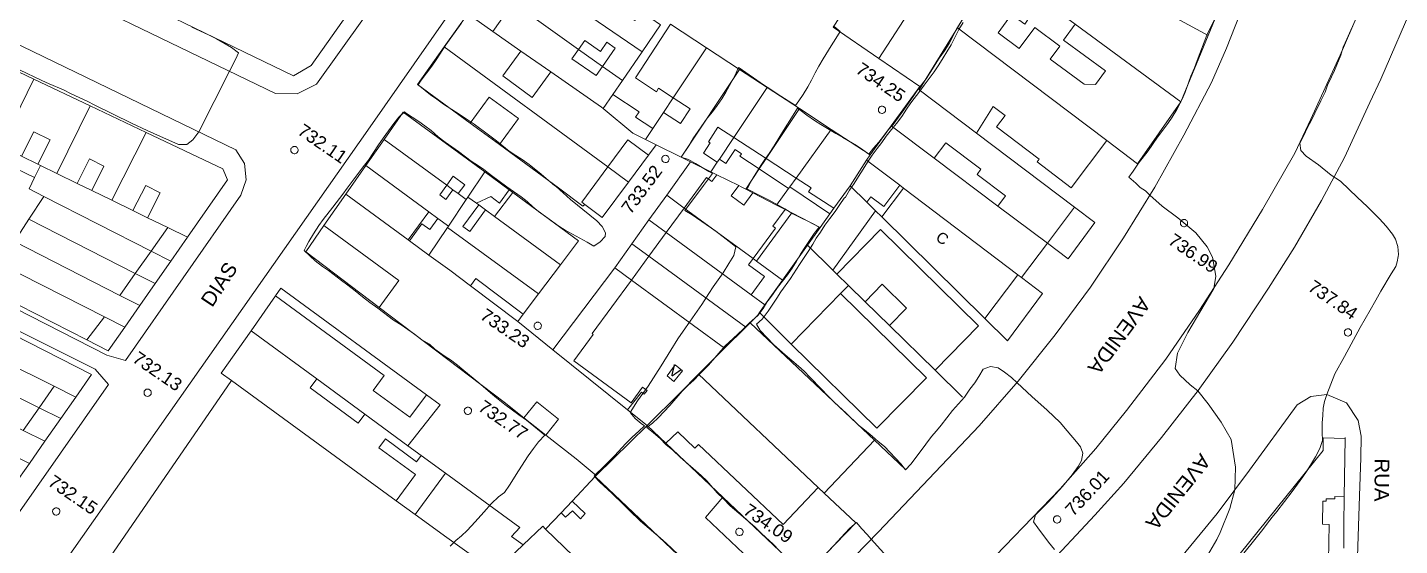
# Model space of a CAD drawing. Header units: metres. Extents: x 322294 to 7190115, y 7390841 to 10157759.
# Drawn here: x 323092.1 to 323280.3, y 7393622.8 to 7393693.9 of the extents above; entities that cross this region are included whole.
import ezdxf
from ezdxf.enums import TextEntityAlignment as Align

# ---------------------------------------------------------------- set-up
doc = ezdxf.new("R2010")
doc.units = ezdxf.units.M
doc.layers.get('0').update_dxf_attribs({"lineweight": 18})
for name, color, linetype, lineweight in [('100_SIST_VIARIO_MEIO_FIO', 1, 'Continuous', 18), ('108_SEP_FIS_CANT_CENT_ILHA', 7, 'Continuous', 18), ('144_P_DUPLA_ASF_TOP', 7, 'Continuous', 18), ('160_P_SIMP_ASF_TOP', 7, 'Continuous', 18), ('206_MURO_E_MURO_ARRIMO', 7, 'Continuous', 18), ('214_PROJ_BEIRAL_EDIF', 10, 'Continuous', 18), ('228_CONST_FUND_RUINA_E_TOP', 10, 'Continuous', 18), ('600_CURVA_MESTRA', 14, 'Continuous', 18), ('604_CURVA_INTERM', 7, 'Continuous', 18), ('606_PTO_COTADO', 7, 'Continuous', 18), ('608_PTO_COTADO_INTERVIA', 1, 'Continuous', 18)]:
    doc.layers.add(name, color=color, linetype=linetype, lineweight=lineweight)
doc.styles.add('Style-Arial', font='arial.ttf', dxfattribs={"height": 1.75})

# ---------------------------------------------------------------- blocks, each defined once
blk = doc.blocks.new('SP09')
at = {"color": 0, "linetype": 'Continuous'}
blk.add_lwpolyline([(-0.03, -0.51), (-0.14, -0.49), (-0.24, -0.46), (-0.31, -0.42), (-0.35, -0.39), (-0.42, -0.31), (-0.47, -0.24), (-0.51, -0.15), (-0.52, -0.09), (-0.52, 0.03), (-0.51, 0.11), (-0.48, 0.2), (-0.44, 0.27), (-0.4, 0.33), (-0.32, 0.39), (-0.23, 0.44), (-0.15, 0.48), (-0.1, 0.48), (-0.03, 0.48), (0.08, 0.48), (0.19, 0.44), (0.27, 0.4), (0.35, 0.32), (0.41, 0.23), (0.46, 0.11), (0.48, 0.03), (0.48, -0.03), (0.47, -0.08), (0.44, -0.21), (0.38, -0.3), (0.31, -0.38), (0.23, -0.44), (0.1, -0.49), (0.02, -0.51)], close=True, dxfattribs=at)
blk = doc.blocks.new('SP10')
at = {"color": 0, "linetype": 'Continuous'}
blk.add_lwpolyline([(-0.03, -0.51), (-0.14, -0.49), (-0.24, -0.46), (-0.31, -0.42), (-0.35, -0.39), (-0.42, -0.31), (-0.47, -0.24), (-0.51, -0.15), (-0.52, -0.09), (-0.52, 0.03), (-0.51, 0.11), (-0.48, 0.2), (-0.44, 0.27), (-0.4, 0.33), (-0.32, 0.39), (-0.23, 0.44), (-0.15, 0.48), (-0.1, 0.48), (-0.03, 0.48), (0.08, 0.48), (0.19, 0.44), (0.27, 0.4), (0.35, 0.32), (0.41, 0.23), (0.46, 0.11), (0.48, 0.03), (0.48, -0.03), (0.47, -0.08), (0.44, -0.21), (0.38, -0.3), (0.31, -0.38), (0.23, -0.44), (0.1, -0.49), (0.02, -0.51)], close=True, dxfattribs=at)

msp = doc.modelspace()

# ---------------------------------------------------------------- linework, layer by layer
at = {"layer": '100_SIST_VIARIO_MEIO_FIO'}
for points in [[(323177.054, 7393749.903), (323154.404, 7393717.841), (323131.751, 7393686.103), (323129.083, 7393684.792), (323126.11, 7393684.814), (323085.307, 7393704.51), (323045.573, 7393723.923), (323044.196, 7393725.672), (323043.819, 7393727.867), (323044.59, 7393730.06), (323077.632, 7393780.949), (323093.691, 7393805.611)], [(323054.462, 7393559.412), (323093.935, 7393615.931), (323139.092, 7393680.227), (323184.317, 7393745.049)], [(323041.498, 7393715.445), (323120.653, 7393677.106), (323121.838, 7393675.215), (323122.093, 7393672.998), (323121.369, 7393670.888), (323105.51, 7393648.21), (323102.962, 7393648.943), (323071.497, 7393664.964)], [(323258.351, 7393695.575), (323256.607, 7393691.051), (323254.512, 7393686.31), (323250.739, 7393679.084), (323246.75, 7393671.973), (323242.473, 7393665.032), (323237.915, 7393658.275), (323233.084, 7393651.714), (323227.988, 7393645.358), (323222.637, 7393639.221), (323208.856, 7393624.726), (323179.408, 7393594.451), (323163.933, 7393578.486), (323154.176, 7393568.33), (323147.62, 7393561.277), (323142.703, 7393555.734), (323135.191, 7393546.557), (323130.546, 7393540.781), (323121.322, 7393528.243), (323115.687, 7393520.427), (323112.305, 7393515.558), (323104.992, 7393503.523), (323076.703, 7393453.953)], [(323068.969, 7393663.137), (323101.355, 7393647.006), (323103.206, 7393644.916), (323040.574, 7393555.447)], [(323274.48, 7393618.553), (323274.823, 7393629.665), (323275.017, 7393634.849), (323275.053, 7393637.806), (323274.638, 7393639.983), (323273.029, 7393642.412), (323270.341, 7393643.535), (323268.156, 7393643.279), (323266.282, 7393642.118), (323259.737, 7393633.146), (323255.288, 7393627.222), (323248.699, 7393619.215)]]:
    msp.add_lwpolyline(points, dxfattribs=at)
at = {"layer": '108_SEP_FIS_CANT_CENT_ILHA'}
for points in [[(323282.737, 7393698.377), (323282.384, 7393699.725), (323280.345, 7393700.542), (323277.444, 7393700.344), (323276.267, 7393699.552), (323272.172, 7393690.076), (323270.865, 7393687.213)], [(323276.264, 7393683.604), (323277.754, 7393686.808), (323282.46, 7393697.691), (323282.737, 7393698.377)], [(323270.865, 7393687.213), (323268.171, 7393681.313), (323265.943, 7393676.627), (323261.536, 7393668.911), (323256.914, 7393661.319), (323252.903, 7393655.086), (323248.254, 7393648.394), (323242.871, 7393641.323), (323238.665, 7393636.149), (323233.757, 7393630.599), (323203.402, 7393599.161)], [(323231.442, 7393619.4), (323238.524, 7393626.974), (323242.497, 7393631.371), (323247.684, 7393637.655), (323252.692, 7393644.08), (323257.45, 7393650.695), (323262.367, 7393658.103), (323265.923, 7393663.745), (323269.62, 7393670.168), (323272.753, 7393676.056), (323276.264, 7393683.604)]]:
    msp.add_lwpolyline(points, dxfattribs=at)
at = {"layer": '206_MURO_E_MURO_ARRIMO'}
for p, q in [((323183.07, 7393675.452), (323179.785, 7393670.872)), ((323158.664, 7393671.235), (323158.174, 7393671.594)), ((323179.785, 7393670.872), (323177.348, 7393667.475)), ((323132.745, 7393666.709), (323130.273, 7393663.114)), ((323177.348, 7393667.475), (323175.015, 7393664.221)), ((323238.502, 7393667.141), (323234.844, 7393662.167)), ((323111.76, 7393661.832), (323114.047, 7393665.102)), ((323175.015, 7393664.221), (323172.647, 7393660.92)), ((323109.605, 7393658.75), (323111.76, 7393661.832)), ((323172.647, 7393660.92), (323164.168, 7393649.645)), ((323107.497, 7393655.735), (323109.605, 7393658.75)), ((323126.115, 7393657.063), (323126.856, 7393658.119)), ((323231.35, 7393657.405), (323226.553, 7393650.906)), ((323159.347, 7393653.559), (323160.112, 7393654.576)), ((323103.157, 7393649.529), (323105.417, 7393652.761)), ((323100.232, 7393651.019), (323103.157, 7393649.529)), ((323096.665, 7393640.245), (323098.723, 7393643.189)), ((323094.485, 7393637.128), (323096.665, 7393640.245)), ((323272.866, 7393637.489), (323272.868, 7393637.64)), ((323272.67, 7393625.684), (323272.733, 7393629.512)), ((323198.778, 7393618.78), (323205.725, 7393625.92)), ((323272.697, 7393622.463), (323272.67, 7393625.684))]:
    msp.add_line(p, q, dxfattribs=at)
for points in [[(323167.675, 7393690.875), (323170.968, 7393688.533)], [(323180.688, 7393684.218), (323179.355, 7393682.218)], [(323187.027, 7393675.831), (323188.996, 7393678.786)], [(323192.476, 7393674.469), (323193.424, 7393675.892)], [(323150.462, 7393671.611), (323149.607, 7393672.238)], [(323197.526, 7393673.21), (323196.659, 7393672.012)], [(323179.785, 7393670.872), (323182.187, 7393669.112)], [(323153.987, 7393669.541), (323154.933, 7393668.849)], [(323209.278, 7393667.909), (323208.446, 7393668.728)], [(323235.73, 7393669.233), (323238.502, 7393667.141)], [(323177.348, 7393667.475), (323179.717, 7393665.74)], [(323111.76, 7393661.832), (323109.042, 7393663.216)], [(323130.273, 7393663.114), (323140.325, 7393655.492)], [(323175.015, 7393664.221), (323177.35, 7393662.51)], [(323234.844, 7393662.167), (323232.017, 7393664.29)], [(323172.647, 7393660.92), (323174.95, 7393659.233)], [(323191.645, 7393662.184), (323192.112, 7393661.841)], [(323109.605, 7393658.75), (323106.868, 7393660.144)], [(323231.35, 7393657.405), (323228.479, 7393659.578)], [(323146.819, 7393643.511), (323126.856, 7393658.119)], [(323210.342, 7393652.99), (323206.991, 7393656.271)], [(323226.553, 7393650.906), (323223.442, 7393653.969)], [(323220.371, 7393643.168), (323216.593, 7393646.868)], [(323093.68, 7393641.728), (323096.665, 7393640.245)], [(323160.2, 7393640.34), (323163.217, 7393637.963)], [(323208.274, 7393637.269), (323212.481, 7393633.291)], [(323149.436, 7393632.741), (323146.113, 7393635.173)], [(323165.293, 7393627.322), (323166.813, 7393628.933)], [(323187.495, 7393629.452), (323198.778, 7393618.78)], [(323201.397, 7393630.013), (323205.725, 7393625.92)], [(323160.107, 7393622.92), (323162.79, 7393625.476), (323163.168, 7393625.071)]]:
    msp.add_lwpolyline(points, dxfattribs=at)
at = {"layer": '214_PROJ_BEIRAL_EDIF'}
for points in [[(323143.55, 7393712.985), (323125.911, 7393721.972), (323118.514, 7393725.742), (323114.077, 7393728.003), (323111.96, 7393724.765), (323110.886, 7393723.122), (323097.328, 7393702.382), (323128.56, 7393687.252), (323130.999, 7393688.674), (323146.951, 7393711.252)], [(323231.137, 7393697.802), (323235.826, 7393694.35), (323250.306, 7393683.692), (323254.069, 7393692.777), (323227.695, 7393707.134), (323225.94, 7393703.696), (323225.172, 7393702.192)], [(323176.266, 7393696.07), (323178.935, 7393694.248), (323176.413, 7393690.556), (323161.307, 7393700.871), (323163.899, 7393704.514), (323172.843, 7393698.407), (323171.988, 7393697.176), (323175.394, 7393694.813)], [(323216.779, 7393701.771), (323210.423, 7393705.93), (323208.773, 7393703.387), (323207.731, 7393701.781), (323202.634, 7393693.925), (323208.905, 7393689.634), (323214.066, 7393697.589), (323212.674, 7393698.529), (323213.321, 7393699.488), (323212.75, 7393699.873), (323213.571, 7393701.09), (323215.495, 7393699.791)], [(323170.968, 7393688.533), (323173.703, 7393686.588), (323176.413, 7393690.556), (323161.307, 7393700.871), (323158.724, 7393697.241), (323167.675, 7393690.875), (323168.533, 7393692.111), (323170.716, 7393690.596), (323171.579, 7393691.839), (323172.715, 7393691.051)], [(323219.676, 7393693.831), (323221.069, 7393696.158), (323222.356, 7393698.047), (323219.638, 7393699.886), (323216.779, 7393701.771), (323215.495, 7393699.791), (323217.706, 7393698.299), (323217.5, 7393697.994), (323218.678, 7393697.199), (323217.415, 7393695.329), (323214.066, 7393697.589), (323208.905, 7393689.634), (323214.509, 7393685.766), (323214.441, 7393685.301), (323218.65, 7393692.118)], [(323244.39, 7393675.184), (323250.306, 7393683.692), (323235.826, 7393694.35), (323234.206, 7393692.149), (323239.967, 7393687.909), (323238.617, 7393686.075), (323237.081, 7393686.11), (323232.414, 7393689.545), (323233.723, 7393691.323), (323230.269, 7393693.866), (323228.163, 7393691.005), (323225.252, 7393693.148), (323227.102, 7393695.662), (323228.933, 7393694.315), (323231.137, 7393697.802), (323225.172, 7393702.192), (323222.356, 7393698.047), (323221.069, 7393696.158), (323219.676, 7393693.831), (323240.175, 7393678.365)], [(323173.703, 7393686.588), (323170.968, 7393688.533), (323170.105, 7393687.29), (323166.786, 7393689.593), (323167.675, 7393690.875), (323158.724, 7393697.241), (323155.937, 7393693.323), (323159.792, 7393690.639), (323163.902, 7393687.778), (323170.837, 7393682.951), (323171.081, 7393682.748), (323172.398, 7393684.676)], [(323171.081, 7393682.748), (323170.837, 7393682.951), (323163.902, 7393687.778), (323161.33, 7393684.274), (323157.295, 7393687.235), (323159.792, 7393690.639), (323155.937, 7393693.323), (323152.479, 7393695.729), (323149.269, 7393691.218), (323171.715, 7393674.744), (323174.468, 7393678.444), (323177.271, 7393676.36), (323178.333, 7393677.789), (323176.882, 7393678.505), (323175.152, 7393679.358)], [(323180.688, 7393684.218), (323185.257, 7393691.076), (323180.302, 7393694.316), (323175.485, 7393686.947), (323178.361, 7393685.066), (323178.67, 7393685.538)], [(323240.175, 7393678.365), (323219.676, 7393693.831), (323218.65, 7393692.118), (323214.441, 7393685.301), (323222.293, 7393679.374), (323224.555, 7393683.044), (323226.197, 7393681.805), (323225.011, 7393680.234), (323230.876, 7393675.807), (323230.588, 7393675.426), (323235.283, 7393671.883)], [(323171.715, 7393674.744), (323149.269, 7393691.218), (323145.608, 7393686.072), (323152.831, 7393680.77), (323155.448, 7393684.336), (323159.441, 7393681.405), (323156.824, 7393677.84), (323164.922, 7393671.897), (323168.269, 7393669.346), (323168.56, 7393669.588), (323168.123, 7393669.913)], [(323180.688, 7393684.218), (323182.994, 7393682.711), (323181.679, 7393680.699), (323179.355, 7393682.218), (323177.886, 7393680.013), (323176.882, 7393678.505), (323178.333, 7393677.789), (323181.764, 7393676.096), (323189.775, 7393688.122), (323185.257, 7393691.076)], [(323083.55, 7393679.993), (323085.345, 7393683.519), (323087.633, 7393682.354), (323085.858, 7393678.866), (323086.62, 7393678.494), (323088.471, 7393677.59), (323092.968, 7393686.798), (323085.379, 7393690.409), (323080.92, 7393681.277), (323082.852, 7393680.334)], [(323163.902, 7393687.778), (323159.792, 7393690.639), (323157.295, 7393687.235), (323161.33, 7393684.274)], [(323188.996, 7393678.786), (323186.82, 7393680.209), (323185.513, 7393678.209), (323185.758, 7393678.049), (323184.827, 7393676.625), (323186.728, 7393675.382), (323185.858, 7393674.076), (323183.07, 7393675.452), (323181.764, 7393676.096), (323189.775, 7393688.122), (323193.565, 7393685.644)], [(323091.262, 7393676.228), (323092.968, 7393679.578), (323095.186, 7393678.448), (323093.499, 7393675.135), (323093.877, 7393674.951), (323096.13, 7393673.85), (323100.664, 7393683.136), (323092.968, 7393686.798), (323088.471, 7393677.59), (323089.967, 7393676.86)], [(323193.424, 7393675.892), (323188.996, 7393678.786), (323193.565, 7393685.644), (323197.993, 7393682.75)], [(323216.5, 7393675.943), (323210.58, 7393680.389), (323214.509, 7393685.766), (323214.441, 7393685.301), (323222.293, 7393679.374), (323235.73, 7393669.233), (323232.017, 7393664.29), (323225.226, 7393669.39), (323226.28, 7393670.794), (323222.374, 7393673.727), (323222.9, 7393674.427), (323218.08, 7393678.047)], [(323156.824, 7393677.84), (323152.831, 7393680.77), (323155.448, 7393684.336), (323159.441, 7393681.405)], [(323176.882, 7393678.505), (323177.886, 7393680.013), (323175.502, 7393681.572), (323175.994, 7393682.325), (323172.398, 7393684.676), (323171.081, 7393682.748), (323175.152, 7393679.358)], [(323100.891, 7393671.526), (323102.577, 7393674.837), (323100.607, 7393675.84), (323098.904, 7393672.496), (323096.13, 7393673.85), (323100.664, 7393683.136), (323108.388, 7393679.461), (323103.659, 7393670.174)], [(323149.607, 7393672.238), (323150.502, 7393673.46), (323152.072, 7393672.31), (323151.177, 7393671.088), (323152.28, 7393670.28), (323152.51, 7393670.623), (323154.815, 7393674.055), (323143.625, 7393682.252), (323141.019, 7393678.529)], [(323193.424, 7393675.892), (323197.526, 7393673.21), (323202.366, 7393679.89), (323197.993, 7393682.75)], [(323202.721, 7393669.077), (323204.946, 7393672.172), (323207.204, 7393675.681), (323207.677, 7393676.418), (323202.366, 7393679.89), (323197.526, 7393673.21), (323199.589, 7393671.861), (323199.252, 7393671.345)], [(323228.479, 7393659.578), (323227.975, 7393659.959), (323212.262, 7393671.852), (323211.765, 7393672.229), (323207.204, 7393675.681), (323207.677, 7393676.418), (323210.58, 7393680.389), (323216.5, 7393675.943), (323225.226, 7393669.39), (323232.017, 7393664.29)], [(323114.047, 7393665.102), (323119.544, 7393672.962), (323118.869, 7393674.474), (323108.388, 7393679.461), (323103.659, 7393670.174), (323106.547, 7393668.764), (323108.309, 7393672.224), (323110.297, 7393671.212), (323108.553, 7393667.785), (323111.319, 7393666.434)], [(323149.607, 7393672.238), (323141.019, 7393678.529), (323138.511, 7393674.946), (323147.16, 7393668.61), (323148.404, 7393667.698), (323149.84, 7393666.646), (323152.28, 7393670.28), (323151.177, 7393671.088), (323150.462, 7393671.611), (323149.495, 7393670.291), (323148.64, 7393670.918)], [(323171.715, 7393674.744), (323174.532, 7393672.677), (323177.271, 7393676.36), (323174.468, 7393678.444)], [(323089.967, 7393676.86), (323089.155, 7393675.197), (323093.065, 7393673.288), (323093.877, 7393674.951), (323093.499, 7393675.135), (323091.262, 7393676.228)], [(323192.476, 7393674.469), (323190.635, 7393671.706), (323189.995, 7393672.036), (323189.674, 7393672.194), (323186.649, 7393673.686), (323185.858, 7393674.076), (323186.728, 7393675.382), (323187.027, 7393675.831), (323187.916, 7393675.239), (323189.178, 7393677.135), (323190.032, 7393676.566), (323189.816, 7393676.241)], [(323109.042, 7393663.216), (323094.32, 7393670.712), (323092.308, 7393671.736), (323093.065, 7393673.288), (323093.877, 7393674.951), (323096.13, 7393673.85), (323098.904, 7393672.496), (323100.891, 7393671.526), (323103.659, 7393670.174), (323106.547, 7393668.764), (323108.553, 7393667.785), (323111.319, 7393666.434)], [(323135.765, 7393671.024), (323138.511, 7393674.946), (323147.16, 7393668.61), (323144.331, 7393664.749)], [(323153.675, 7393669.77), (323155.636, 7393670.685), (323156.854, 7393669.793), (323158.174, 7393671.594), (323154.815, 7393674.055), (323152.51, 7393670.623)], [(323171.715, 7393674.744), (323168.123, 7393669.913), (323168.56, 7393669.588), (323170.927, 7393667.83), (323174.532, 7393672.677)], [(323196.498, 7393671.79), (323194.858, 7393669.527), (323191.616, 7393671.2), (323190.635, 7393671.706), (323192.476, 7393674.469)], [(323211.765, 7393672.229), (323209.569, 7393669.306), (323207.769, 7393670.658), (323207.223, 7393669.932), (323204.946, 7393672.172), (323207.204, 7393675.681)], [(323191.645, 7393662.184), (323182.187, 7393669.112), (323185.242, 7393673.282), (323185.965, 7393672.752), (323186.649, 7393673.686), (323189.674, 7393672.194), (323188.645, 7393670.789), (323190.383, 7393669.516), (323191.616, 7393671.2), (323194.858, 7393669.527), (323196.028, 7393668.924), (323194.339, 7393666.618), (323194.7, 7393666.354)], [(323204.946, 7393672.172), (323207.223, 7393669.932), (323208.446, 7393668.728), (323202.588, 7393660.584), (323199.083, 7393664.016), (323200.83, 7393666.446), (323202.185, 7393668.331), (323202.721, 7393669.077)], [(323106.868, 7393660.144), (323109.042, 7393663.216), (323094.32, 7393670.712), (323092.28, 7393667.572)], [(323163.217, 7393637.963), (323167.36, 7393634.699), (323170.115, 7393632.433), (323177.083, 7393639.3), (323174.4, 7393641.449), (323164.168, 7393649.645), (323159.347, 7393653.559), (323152.845, 7393658.455), (323150.026, 7393660.577), (323147.169, 7393662.669), (323144.484, 7393664.636), (323144.331, 7393664.749), (323135.765, 7393671.024), (323132.745, 7393666.709), (323143.025, 7393659.178), (323140.325, 7393655.492), (323157.48, 7393642.483), (323160.2, 7393640.34), (323161.943, 7393642.553), (323164.96, 7393640.176)], [(323153.987, 7393669.541), (323153.675, 7393669.77), (323152.51, 7393670.623), (323152.28, 7393670.28), (323149.84, 7393666.646), (323149.714, 7393666.459), (323162.181, 7393657.326), (323165.194, 7393661.331), (323156.179, 7393667.935), (323154.933, 7393668.849), (323152.766, 7393665.89), (323151.82, 7393666.583)], [(323165.194, 7393661.331), (323167.678, 7393664.632), (323158.664, 7393671.235), (323156.179, 7393667.935)], [(323200.83, 7393666.446), (323196.952, 7393668.447), (323196.028, 7393668.924), (323194.858, 7393669.527), (323196.498, 7393671.79), (323196.659, 7393672.012), (323202.185, 7393668.331)], [(323191.645, 7393662.184), (323182.187, 7393669.112), (323179.717, 7393665.74), (323191.353, 7393657.215), (323193.187, 7393659.719), (323191.008, 7393661.315)], [(323195.682, 7393659.226), (323192.112, 7393661.841), (323196.952, 7393668.447), (323200.83, 7393666.446), (323199.083, 7393664.016)], [(323106.868, 7393660.144), (323104.741, 7393657.139), (323090.284, 7393664.5), (323092.28, 7393667.572)], [(323148.404, 7393667.698), (323147.277, 7393666.158), (323146.185, 7393666.958), (323144.484, 7393664.636), (323147.169, 7393662.669), (323149.714, 7393666.459), (323149.84, 7393666.646)], [(323152.845, 7393658.455), (323150.026, 7393660.577), (323147.169, 7393662.669), (323149.714, 7393666.459), (323162.181, 7393657.326), (323160.112, 7393654.576), (323153.61, 7393659.471)], [(323193.262, 7393655.817), (323191.353, 7393657.215), (323179.717, 7393665.74), (323177.35, 7393662.51), (323190.631, 7393652.781), (323191.235, 7393653.386), (323192.275, 7393654.426), (323192.533, 7393654.789)], [(323210.342, 7393652.99), (323216.593, 7393646.868), (323222.566, 7393652.937), (323209.126, 7393666.166), (323203.12, 7393660.063), (323204.725, 7393658.491), (323206.991, 7393656.271), (323209.35, 7393658.667), (323212.692, 7393655.378)], [(323102.632, 7393654.178), (323088.314, 7393661.468), (323090.284, 7393664.5), (323104.741, 7393657.139), (323107.497, 7393655.735), (323105.417, 7393652.761)], [(323202.588, 7393660.584), (323203.12, 7393660.063), (323204.725, 7393658.491), (323203.635, 7393657.379), (323196.852, 7393650.452), (323192.533, 7393654.789), (323193.262, 7393655.817), (323195.682, 7393659.226), (323199.083, 7393664.016)], [(323086.175, 7393658.176), (323088.314, 7393661.468), (323102.632, 7393654.178), (323100.232, 7393651.019)], [(323174.95, 7393659.233), (323177.35, 7393662.51), (323190.631, 7393652.781), (323187.725, 7393649.874)], [(323174.95, 7393659.233), (323187.725, 7393649.874), (323184.165, 7393646.312), (323181.637, 7393643.783), (323177.083, 7393639.3), (323174.4, 7393641.449), (323176.337, 7393643.867), (323176.692, 7393643.583), (323177.095, 7393644.086), (323176.459, 7393644.552), (323174.896, 7393642.419), (323167.042, 7393648.172), (323169.693, 7393651.791), (323169.566, 7393651.884)], [(323146.819, 7393643.511), (323148.708, 7393642.129), (323144.271, 7393636.521), (323138.357, 7393640.848), (323131.764, 7393645.672), (323122.75, 7393652.268), (323126.115, 7393657.063), (323141.028, 7393646.151), (323139.523, 7393644.094), (323144.553, 7393640.414)], [(323196.852, 7393650.452), (323203.635, 7393657.379), (323215.416, 7393645.841), (323208.633, 7393638.915)], [(323095.73, 7393644.676), (323098.723, 7393643.189), (323100.886, 7393646.281), (323083.701, 7393655.031), (323081.414, 7393651.79)], [(323200.557, 7393630.807), (323201.397, 7393630.013), (323208.274, 7393637.269), (323191.235, 7393653.386), (323190.631, 7393652.781), (323187.725, 7393649.874), (323184.165, 7393646.312)], [(323081.414, 7393651.79), (323095.73, 7393644.676), (323093.68, 7393641.728), (323078.292, 7393649.375), (323079.746, 7393651.698), (323081.047, 7393651.052)], [(323131.764, 7393645.672), (323122.75, 7393652.268), (323118.671, 7393646.457), (323120.07, 7393645.438), (323142.669, 7393628.971), (323145.301, 7393632.567), (323140.298, 7393636.228), (323141.187, 7393637.442), (323145.477, 7393634.303), (323146.113, 7393635.173), (323144.271, 7393636.521), (323138.357, 7393640.848), (323137.452, 7393639.611), (323130.859, 7393644.435)], [(323079.024, 7393644.811), (323076.287, 7393646.171), (323078.292, 7393649.375), (323093.68, 7393641.728), (323091.509, 7393638.607), (323080.419, 7393644.118), (323081.907, 7393646.257), (323080.168, 7393647.202)], [(323079.024, 7393644.811), (323076.287, 7393646.171), (323074.851, 7393643.869), (323074.32, 7393643.016), (323076.158, 7393642.102), (323092.34, 7393634.061), (323094.485, 7393637.128), (323091.509, 7393638.607), (323080.419, 7393644.118), (323079.346, 7393642.575), (323078.081, 7393643.454)], [(323179.659, 7393636.864), (323177.083, 7393639.3), (323181.637, 7393643.783), (323184.165, 7393646.312), (323200.557, 7393630.807), (323195.741, 7393625.715), (323184.165, 7393636.664), (323183.648, 7393636.181), (323181.319, 7393638.415)], [(323180.956, 7393647.593), (323179.852, 7393646.086), (323180.777, 7393645.345), (323181.944, 7393646.801)], [(323145.284, 7393627.066), (323142.669, 7393628.971), (323120.07, 7393645.438), (323100.36, 7393616.782), (323116.136, 7393607.683), (323123.453, 7393603.558), (323136.229, 7393596.356), (323155.713, 7393618.682), (323155.982, 7393618.99), (323153.83, 7393620.897), (323149.602, 7393623.919)], [(323076.158, 7393642.102), (323092.34, 7393634.061), (323090.233, 7393631.048), (323076.104, 7393638.069), (323073.122, 7393639.55), (323072.221, 7393639.998), (323073.406, 7393641.703), (323075.074, 7393640.543)], [(323187.495, 7393629.452), (323179.659, 7393636.864), (323177.083, 7393639.3), (323170.115, 7393632.433), (323169.991, 7393632.301), (323188.264, 7393614.958), (323189.418, 7393613.862), (323193.792, 7393618.421), (323185.085, 7393626.652)], [(323255.804, 7393618.462), (323259.217, 7393618.401), (323260.226, 7393621.341), (323261.046, 7393620.927), (323261, 7393618.369), (323269.935, 7393618.209), (323269.981, 7393620.763), (323270.589, 7393620.752), (323270.678, 7393625.732), (323269.748, 7393625.748), (323269.805, 7393628.917), (323270.253, 7393628.909), (323270.258, 7393629.231), (323271.458, 7393629.209), (323271.464, 7393629.535), (323272.733, 7393629.512), (323272.866, 7393637.489), (323269.843, 7393637.595), (323269.832, 7393635.851)], [(323155.982, 7393618.99), (323160.107, 7393622.92), (323158.492, 7393624.087), (323159.637, 7393625.277), (323149.436, 7393632.741), (323145.284, 7393627.066), (323149.602, 7393623.919), (323153.83, 7393620.897)], [(323166.813, 7393628.933), (323169.991, 7393632.301), (323188.264, 7393614.958), (323181.092, 7393607.77), (323163.168, 7393625.071), (323165.293, 7393627.322), (323165.885, 7393626.706), (323166.852, 7393627.569), (323167.936, 7393626.49), (323168.581, 7393627.202)]]:
    msp.add_lwpolyline(points, close=True, dxfattribs=at)
msp.add_lwpolyline([(323255.905, 7393697.21), (323254.069, 7393692.777), (323227.695, 7393707.134), (323228.189, 7393708.117), (323230.731, 7393713.095), (323234.289, 7393711.655)], dxfattribs=at)
at = {"layer": '228_CONST_FUND_RUINA_E_TOP'}
msp.add_lwpolyline([(323227.975, 7393659.959), (323223.442, 7393653.969), (323209.278, 7393667.909), (323212.262, 7393671.852)], close=True, dxfattribs=at)
at = {"layer": '600_CURVA_MESTRA', "elevation": 735}
for points in [[(323221.178, 7393696.285), (323219.585, 7393693.724), (323218.533, 7393691.699), (323217.894, 7393690.657), (323217.151, 7393689.673), (323215.949, 7393687.708), (323215.38, 7393686.825), (323214.723, 7393686.005), (323214.246, 7393685.381), (323213.575, 7393684.426), (323212.311, 7393682.561), (323210.854, 7393680.559), (323210.165, 7393679.829), (323209.512, 7393678.986), (323208.892, 7393678.124), (323208.171, 7393677.327), (323207.524, 7393676.494), (323206.709, 7393677.078), (323205.826, 7393677.684), (323203.964, 7393678.765), (323202.993, 7393679.318), (323200.944, 7393680.576), (323200.082, 7393681.127), (323198.993, 7393681.866), (323198.041, 7393682.585), (323197.72, 7393682.805), (323197.156, 7393681.848), (323195.798, 7393679.768), (323194.514, 7393677.649), (323193.837, 7393676.594), (323193.251, 7393675.783), (323192.686, 7393674.957), (323191.57, 7393673.103), (323190.95, 7393672.014), (323190.779, 7393671.741), (323192.737, 7393670.761), (323193.851, 7393670.174), (323196.006, 7393668.998), (323197.094, 7393668.332), (323198.11, 7393667.803), (323199.124, 7393667.314), (323200.713, 7393666.504), (323200.023, 7393665.626), (323198.829, 7393663.842), (323198.133, 7393662.772), (323197.58, 7393661.825), (323196.979, 7393660.886), (323196.357, 7393659.974), (323194.972, 7393658.197), (323194.317, 7393657.227), (323193.707, 7393656.418), (323193.516, 7393656.213), (323193.016, 7393655.33), (323192.317, 7393654.436), (323191.469, 7393653.638), (323191.085, 7393653.339), (323190.347, 7393652.595), (323189.506, 7393651.789), (323187.812, 7393650.228), (323185.501, 7393647.57), (323184.216, 7393646.289), (323183.487, 7393645.527), (323182.66, 7393644.78), (323181.892, 7393643.997), (323180.203, 7393642.051), (323178.615, 7393640.34), (323177.821, 7393639.597), (323177.046, 7393639.015), (323177.976, 7393638.301), (323178.915, 7393637.458), (323179.683, 7393636.705), (323180.637, 7393635.89), (323181.624, 7393634.96), (323184.513, 7393632.439), (323185.281, 7393631.696), (323186.698, 7393630.065), (323187.586, 7393629.224), (323188.504, 7393628.284), (323190.277, 7393626.777), (323191.922, 7393625.327), (323192.786, 7393624.494), (323194.392, 7393623.003), (323195.19, 7393622.158)], [(323202.051, 7393622.128), (323202.765, 7393622.872), (323204.201, 7393624.459), (323204.921, 7393625.205), (323205.806, 7393625.971), (323206.563, 7393625.106), (323207.306, 7393624.32), (323207.857, 7393623.691), (323216.373, 7393614.215)]]:
    msp.add_lwpolyline(points, dxfattribs=at)
at = {"layer": '604_CURVA_INTERM', "flags": 128}
for points, elevation in [([(323280.781, 7393712.159), (323280.253, 7393710.71), (323279.829, 7393709.698), (323279.274, 7393708.721), (323278.834, 7393707.757), (323278.374, 7393706.655), (323277.946, 7393705.475), (323277.014, 7393702.708), (323276.632, 7393701.632), (323275.874, 7393699.21), (323275.492, 7393697.897), (323275.118, 7393696.803), (323275, 7393696.664), (323274.59, 7393695.658), (323273.091, 7393692.25), (323272.614, 7393691.158), (323272.271, 7393690.065), (323271.382, 7393687.96), (323271.006, 7393687.118)], 738), ([(323254.891, 7393694.861), (323253.895, 7393692.817), (323252.559, 7393689.339), (323252.193, 7393688.341), (323251.703, 7393687.178), (323250.914, 7393685.011), (323250.509, 7393684.043), (323250.253, 7393683.594), (323249.785, 7393682.604), (323249.153, 7393681.554), (323248.546, 7393680.72), (323247.84, 7393679.797), (323247.127, 7393678.809), (323245.845, 7393676.972), (323244.507, 7393675.262), (323243.777, 7393674.17), (323243.17, 7393673.336), (323244.135, 7393672.521), (323244.748, 7393671.945), (323245.461, 7393671.45), (323246.073, 7393670.874), (323247.776, 7393669.353), (323249.906, 7393667.785), (323252.385, 7393665.694), (323253.916, 7393663.796), (323254.671, 7393662.374), (323255.11, 7393659.761), (323254.847, 7393658.097), (323251.286, 7393652.05), (323249.841, 7393649.218), (323249.544, 7393647.087), (323250.188, 7393646.197), (323251.61, 7393644.87), (323252.659, 7393644.034), (323254.079, 7393642.274), (323255.877, 7393639.747), (323257.204, 7393637.389), (323257.842, 7393633.58), (323257.729, 7393630.472), (323257.054, 7393627.919), (323255.738, 7393624.62), (323255.282, 7393623.653), (323253.972, 7393621.44)], 737), ([(323150.072, 7393622.725), (323150.832, 7393623.506), (323151.621, 7393624.159), (323152.427, 7393624.872), (323153.525, 7393626.069), (323154.677, 7393627.409), (323155.756, 7393628.602), (323156.685, 7393629.511), (323157.511, 7393630.116), (323158.205, 7393631.094), (323159.437, 7393633.091), (323160.774, 7393635.128), (323161.491, 7393636.137), (323162.2, 7393637.043), (323163.081, 7393637.964), (323161.576, 7393639.205), (323160.538, 7393640.006), (323159.475, 7393640.736), (323158.632, 7393641.399), (323157.591, 7393642.162), (323156.428, 7393643.07), (323155.63, 7393643.746), (323153.992, 7393645.132), (323151.935, 7393646.825), (323151.075, 7393647.582), (323150.119, 7393648.31), (323149.247, 7393648.86), (323147.98, 7393649.765), (323147.217, 7393650.449), (323146.201, 7393651.055), (323145.162, 7393651.794), (323144.282, 7393652.454), (323143.33, 7393653.097), (323142.314, 7393653.756), (323140.132, 7393655.388), (323139.069, 7393656.148), (323138.063, 7393656.918), (323137.058, 7393657.768), (323136.039, 7393658.527), (323135.143, 7393659.154), (323133.403, 7393660.527), (323132.556, 7393661.094), (323131.574, 7393661.857), (323130.044, 7393663.294), (323130.302, 7393663.824), (323130.685, 7393664.503), (323131.33, 7393665.573), (323132.041, 7393666.696), (323132.669, 7393667.558), (323133.993, 7393669.235), (323135.346, 7393670.992), (323135.955, 7393671.822), (323138.161, 7393674.771), (323138.858, 7393675.655), (323140.239, 7393677.772), (323140.889, 7393678.717), (323142.359, 7393680.719), (323143.035, 7393681.553), (323143.803, 7393682.294), (323143.957, 7393682.181), (323145.764, 7393680.994), (323146.617, 7393680.396), (323147.458, 7393679.728), (323148.441, 7393678.894), (323149.403, 7393678.124), (323151.235, 7393676.878), (323152.97, 7393675.555), (323153.809, 7393674.99), (323154.71, 7393674.415), (323155.723, 7393673.593), (323157.839, 7393672.017), (323159.801, 7393670.635), (323160.641, 7393669.998), (323161.425, 7393669.285), (323162.2, 7393668.621), (323163.156, 7393667.937), (323164.987, 7393666.609), (323165.849, 7393666.07), (323168.854, 7393664.443), (323169.768, 7393663.883), (323170.639, 7393664.462), (323171.328, 7393665.189), (323171.405, 7393665.692), (323170.95, 7393666.589), (323170.187, 7393667.377), (323169.252, 7393668.141), (323166.601, 7393670.296), (323165.597, 7393671.176), (323164.634, 7393672.051), (323164.388, 7393672.219), (323163.51, 7393672.917), (323162.576, 7393673.736), (323160.92, 7393675.084), (323159.931, 7393675.774), (323159.074, 7393676.307), (323158.18, 7393676.931), (323156.454, 7393678.344), (323155.318, 7393679.174), (323153.354, 7393680.595), (323151.295, 7393681.972), (323149.163, 7393683.366), (323148.233, 7393684.054), (323147.378, 7393684.634), (323145.673, 7393685.992), (323146.101, 7393686.647), (323147.548, 7393688.566), (323148.132, 7393689.425), (323149.472, 7393691.472), (323150.185, 7393692.433), (323151.594, 7393694.418)], 733), ([(323233.007, 7393622.26), (323232.146, 7393623.271), (323230.715, 7393625.231), (323230.116, 7393626.074), (323230.403, 7393627.046), (323232.153, 7393628.835), (323234.087, 7393630.925), (323235.432, 7393632.508), (323236.247, 7393633.668), (323236.683, 7393634.476), (323236.858, 7393635.474), (323236.56, 7393636.379), (323236.028, 7393637.049), (323234.718, 7393638.568), (323233.752, 7393639.685), (323231.986, 7393641.376), (323229.87, 7393643.271), (323227.877, 7393645.125), (323227.088, 7393645.86), (323226.133, 7393646.584), (323225.265, 7393647.217), (323224.198, 7393647.36), (323223.202, 7393647.025), (323222.602, 7393645.988), (323222.052, 7393645.133), (323221.387, 7393644.249), (323220.625, 7393643.184), (323219.003, 7393641.339), (323217.452, 7393639.327), (323216.796, 7393638.534), (323216.1, 7393637.769), (323214.562, 7393635.669), (323213.274, 7393634), (323212.557, 7393633.188), (323211.898, 7393634.028), (323209.655, 7393636.421), (323208.78, 7393637.1), (323207.976, 7393637.817), (323206.933, 7393638.693), (323206.078, 7393639.355), (323204.413, 7393640.957), (323202.804, 7393642.438), (323201.868, 7393643.358), (323200.986, 7393644.302), (323199.399, 7393645.914), (323198.621, 7393646.739), (323197.873, 7393647.445), (323196.019, 7393648.987), (323195.238, 7393649.666), (323194.458, 7393650.39), (323192.617, 7393652.3), (323192.084, 7393653.206), (323192.882, 7393653.873), (323193.72, 7393654.947), (323194.899, 7393656.758), (323195.443, 7393657.599), (323196.786, 7393659.47), (323198.02, 7393661.368), (323198.633, 7393662.322), (323199.199, 7393663.163), (323199.827, 7393664.168), (323200.281, 7393664.974), (323200.871, 7393665.799), (323201.46, 7393666.746), (323202.177, 7393667.676), (323202.906, 7393668.655), (323203.525, 7393669.592), (323204.145, 7393670.448), (323204.314, 7393670.595), (323204.875, 7393671.54), (323205.49, 7393672.473), (323206.084, 7393673.446), (323206.737, 7393674.433), (323207.349, 7393675.41), (323207.977, 7393676.361), (323208.651, 7393677.284), (323209.297, 7393678.096), (323209.911, 7393678.949), (323210.647, 7393679.899), (323211.323, 7393680.724), (323212.024, 7393681.645), (323212.681, 7393682.668), (323213.276, 7393683.528), (323214.519, 7393685.145), (323215.125, 7393685.983), (323216.497, 7393687.798), (323217.123, 7393688.731), (323217.724, 7393689.696), (323218.236, 7393690.557), (323218.831, 7393691.508), (323219.862, 7393693.619), (323220.444, 7393694.565)], 736), ([(323271.006, 7393687.118), (323270.461, 7393685.96), (323270.119, 7393685.025), (323269.516, 7393683.8), (323268.694, 7393682.115), (323268.239, 7393681.144), (323267.675, 7393680.08), (323267.214, 7393679.053), (323266.667, 7393678.004), (323266.795, 7393677.022), (323267.53, 7393676.206), (323269.23, 7393675.023), (323270.939, 7393673.62), (323272.246, 7393672.791), (323274.566, 7393670.564), (323275.892, 7393669.321), (323277.599, 7393667.629), (323278.472, 7393666.645), (323279.341, 7393665.536), (323279.787, 7393664.824), (323280.085, 7393663.825), (323280.164, 7393662.74), (323280.128, 7393662.476), (323280.013, 7393661.722), (323279.819, 7393661.079), (323279.168, 7393660.098), (323277.772, 7393657.722), (323277.063, 7393656.469), (323276.3, 7393655.113), (323274.939, 7393652.727), (323272.77, 7393648.757), (323271.47, 7393646.385), (323270.341, 7393643.535), (323270.042, 7393642.575), (323269.868, 7393641.685), (323269.805, 7393640.638), (323269.706, 7393639.633), (323269.705, 7393638.313), (323269.763, 7393637.233), (323269.398, 7393636.155), (323268.788, 7393635.011), (323268.258, 7393634.073), (323267.659, 7393633.125), (323267.062, 7393632.227), (323265.576, 7393630.228), (323263.475, 7393627.498), (323262.859, 7393626.696), (323262.193, 7393625.893), (323261.573, 7393625.043), (323260.115, 7393623.198), (323258.553, 7393621.277)], 738)]:
    msp.add_lwpolyline(points, dxfattribs=dict(at, elevation=elevation))
at = {"layer": '604_CURVA_INTERM'}
for points, elevation in [([(323114.628, 7393693.926), (323116.935, 7393692.863), (323118.011, 7393692.31), (323120.082, 7393691.119), (323121.014, 7393690.414), (323120.855, 7393690.002), (323120.398, 7393689.035), (323119.822, 7393687.866), (323115.595, 7393679.556), (323114.79, 7393678.453), (323113.923, 7393677.825), (323112.823, 7393677.827), (323109.434, 7393679.344), (323108.495, 7393679.761), (323106.356, 7393680.75), (323101.344, 7393683.212), (323100.266, 7393683.757), (323099.156, 7393684.29), (323098.057, 7393684.795), (323097.005, 7393685.318), (323095.057, 7393686.155), (323094.064, 7393686.584), (323090.991, 7393688.048)], 732), ([(323202.746, 7393693.995), (323203.585, 7393693.312), (323202.967, 7393692.363), (323202.36, 7393691.337), (323201.227, 7393689.552), (323200.657, 7393688.575), (323200.15, 7393687.647), (323199.642, 7393686.663), (323199.125, 7393685.737), (323198.49, 7393684.688), (323197.903, 7393683.794), (323197.472, 7393683.187), (323195.43, 7393684.469), (323193.567, 7393685.691), (323192.589, 7393686.332), (323189.732, 7393688.323), (323189.628, 7393688.395), (323189.114, 7393687.259), (323187.901, 7393685.009), (323187.332, 7393684.087), (323186.728, 7393683.189), (323186.053, 7393682.305), (323185.345, 7393681.455), (323184.095, 7393679.642), (323183.448, 7393678.755), (323182.833, 7393677.662), (323181.78, 7393676.088), (323182.786, 7393675.754), (323183.721, 7393675.212), (323185.546, 7393674.102), (323186.085, 7393673.849), (323184.838, 7393672.194), (323184.059, 7393671.131), (323182.624, 7393669.261), (323182.26, 7393668.766), (323183.282, 7393668.193), (323186.518, 7393665.952), (323188.357, 7393664.523), (323189.264, 7393663.779), (323188.982, 7393662.611), (323188.321, 7393661.5), (323187.508, 7393660.246), (323186.166, 7393658.296), (323185.577, 7393657.378), (323184.587, 7393655.888), (323182.354, 7393652.686), (323181.314, 7393651.153), (323180.332, 7393649.614), (323179.022, 7393647.49), (323177.234, 7393644.702), (323175.756, 7393642.659), (323174.749, 7393641.086), (323175.471, 7393640.26), (323176.257, 7393639.54), (323176.716, 7393639.257), (323175.937, 7393638.493), (323175.058, 7393637.699), (323174.182, 7393636.82), (323172.636, 7393635.145), (323171.022, 7393633.539), (323170.001, 7393632.575), (323169.832, 7393632.323), (323170.591, 7393631.508), (323172.266, 7393630.026), (323173.95, 7393628.368), (323174.672, 7393627.637), (323176.205, 7393626.173), (323178.866, 7393623.863), (323179.714, 7393623.128), (323181.374, 7393621.598)], 734)]:
    msp.add_lwpolyline(points, dxfattribs=dict(at, elevation=elevation))

# ---------------------------------------------------------------- block references
at = {"layer": '606_PTO_COTADO', "rotation": 325.5688295630279}
for p in [(323209.347, 7393682.579, 734.25), (323179.634, 7393675.841, 733.52), (323250.785, 7393667.038, 736.995), (323162.113, 7393652.949, 733.23), (323152.53, 7393641.295, 732.775), (323096.051, 7393627.49, 732.15), (323233.369, 7393626.405, 736.015), (323189.785, 7393624.692, 734.08)]:
    msp.add_blockref('SP09', p, dxfattribs=at)
at = {"layer": '608_PTO_COTADO_INTERVIA', "rotation": 325.5688295630279}
for p in [(323128.736, 7393677.057, 732.115), (323273.276, 7393652.047, 737.84), (323108.594, 7393643.777, 732.13)]:
    msp.add_blockref('SP10', p, dxfattribs=at)

# ---------------------------------------------------------------- texts
at = {"layer": '144_P_DUPLA_ASF_TOP', "style": 'Style-Arial'}
for rotation, p in [(233.57789, (323245.514, 7393656.531)), (231.43101, (323253.786, 7393634.97))]:
    msp.add_text('AVENIDA', height=2, rotation=rotation, dxfattribs=at).set_placement(p, align=Align.MIDDLE_LEFT)
at = {"layer": '160_P_SIMP_ASF_TOP', "style": 'Style-Arial'}
for s, rotation, p in [('DIAS', 56.56883, (323117.413, 7393655.386)), ('RUA', 269.56883, (323276.927, 7393634.774))]:
    msp.add_text(s, height=2, rotation=rotation, dxfattribs=at).set_placement(p)
at = {"layer": '214_PROJ_BEIRAL_EDIF', "style": 'Style-Arial'}
msp.add_text('V', height=1.5, rotation=325.56883, dxfattribs=at).set_placement((323179.903, 7393646.461))
at = {"layer": '228_CONST_FUND_RUINA_E_TOP', "style": 'Style-Arial'}
msp.add_text('C', height=1.5, rotation=325.56883, dxfattribs=at).set_placement((323216.559, 7393664.784))
at = {"layer": '606_PTO_COTADO', "style": 'Style-Arial'}
for s, rotation, p in [('734.25', 325.56883, (323209.148, 7393686.37, 734.25)), ('733.52', 53.39115, (323176.357, 7393671.667, 733.52)), ('736.99', 325.56883, (323252.013, 7393662.914, 736.995)), ('733.23', 325.56883, (323157.617, 7393652.626, 733.23)), ('732.77', 325.56883, (323157.351, 7393640.058, 732.775)), ('732.15', 325.56883, (323098.326, 7393629.795, 732.15)), ('736.01', 46.94754, (323237.463, 7393630.045, 736.015)), ('734.09', 325.56883, (323193.707, 7393625.865, 734.08))]:
    msp.add_text(s, height=1.75, rotation=rotation, dxfattribs=at).set_placement(p, align=Align.MIDDLE_CENTER)
at = {"layer": '608_PTO_COTADO_INTERVIA', "style": 'Style-Arial'}
for s, p in [('732.11', (323132.569, 7393677.946, 732.115)), ('737.84', (323271.203, 7393656.522, 737.84)), ('732.13', (323109.923, 7393646.731, 732.13))]:
    msp.add_text(s, height=1.75, rotation=325.56883, dxfattribs=at).set_placement(p, align=Align.MIDDLE_CENTER)

doc.saveas('drawing.dxf')
